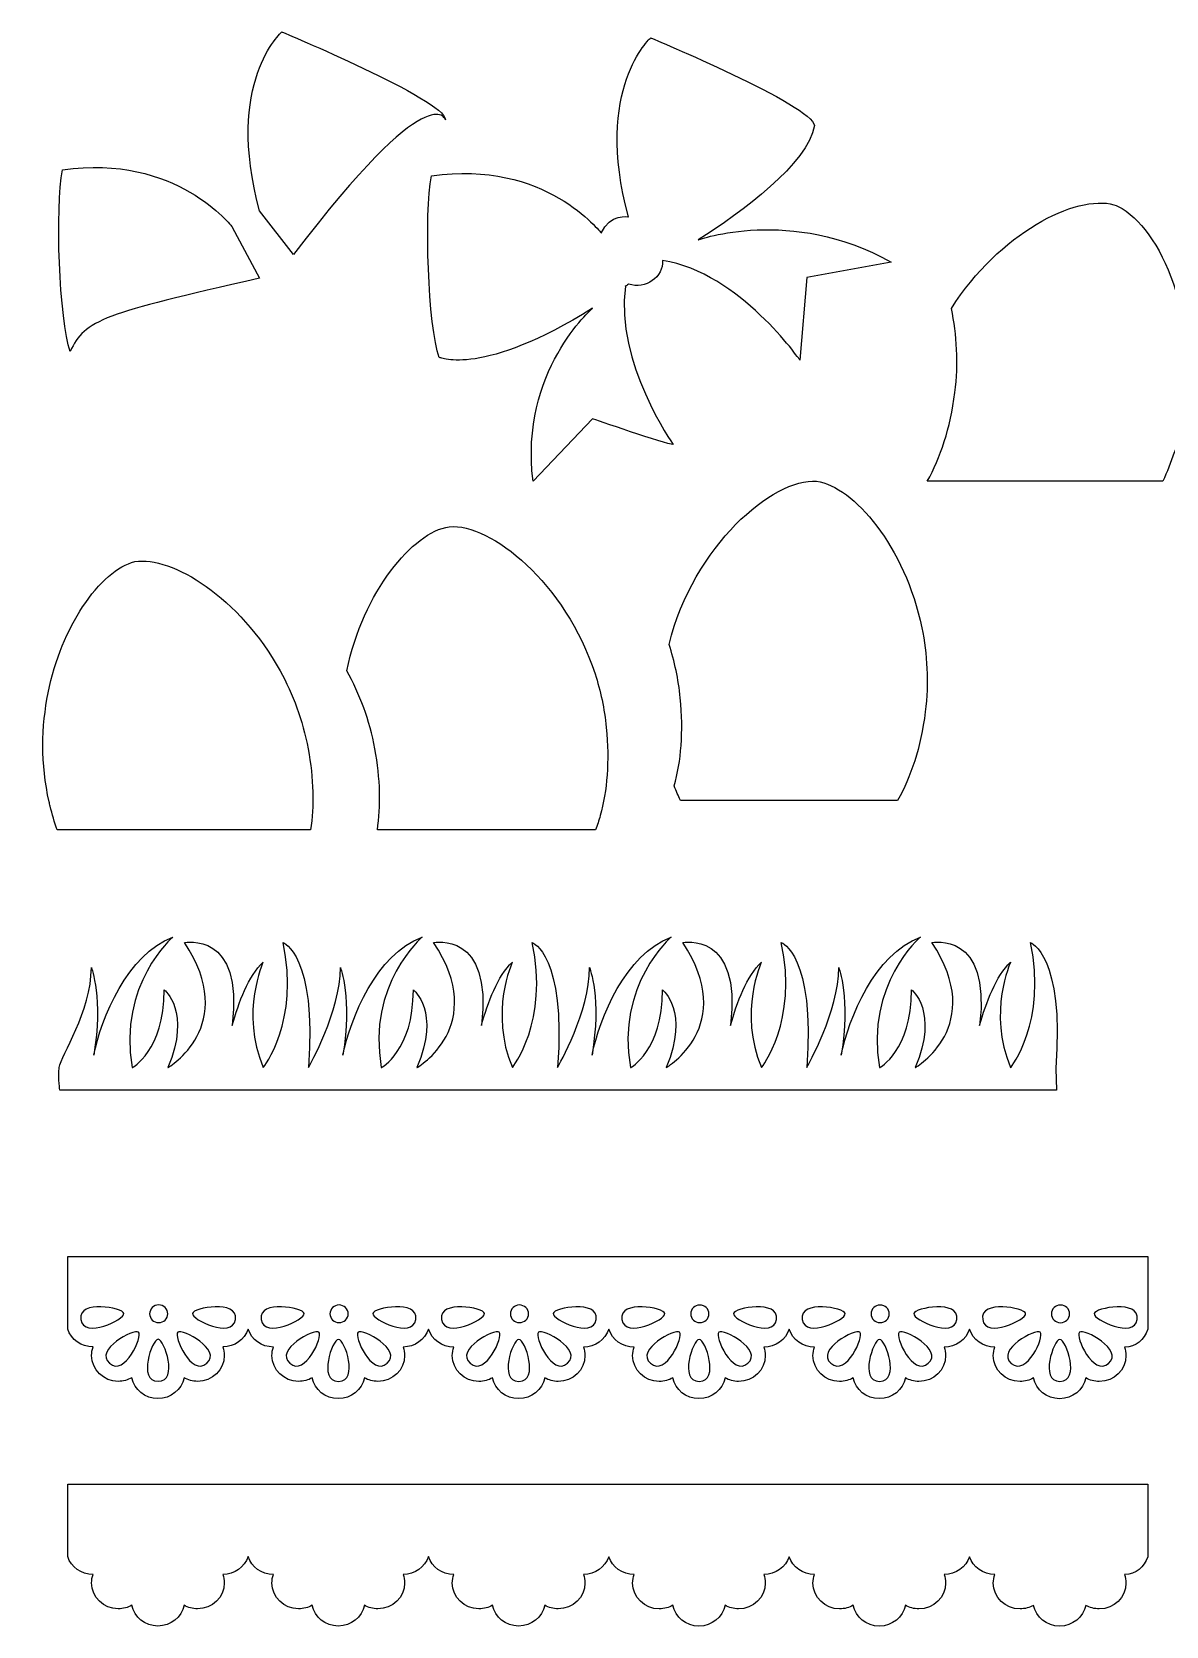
# Model space of a CAD drawing. Header units: centimetres. Extents: x -9.9 to 10, y -12.7 to 12.9.
# Drawn here: x -9.94 to 0.06, y -12.35 to 1.71 of the extents above; entities that cross this region are included whole.
import ezdxf

# ---------------------------------------------------------------- set-up
doc = ezdxf.new("R2010")
doc.units = ezdxf.units.CM
doc.header["$MEASUREMENT"] = 0
doc.layers.add('Layer 1', color=7, linetype='Continuous')

msp = doc.modelspace()

# ---------------------------------------------------------------- linework, layer by layer
at = {"layer": 'Layer 1', "color": 231}
for points in [[(-6.29558, 0.93485), (-6.29558, 1.10781), (-7.73925, 1.70931), (-7.73925, 1.70931), (-7.73925, 1.70931), (-7.73925, 1.70931), (-8.24299, 1.26566), (-7.93475, 0.13028), (-7.93475, 0.13028), (-7.93475, 0.13028), (-7.634, -0.25321), (-7.634, -0.25321), (-7.634, -0.25321), (-6.42043, 1.34345), (-6.29558, 0.93485), (-6.29558, 0.93485)], [(-7.93475, -0.46371), (-7.93475, -0.46371), (-8.17536, -0.01257), (-8.17536, -0.01257), (-8.17536, -0.01257), (-8.17536, -0.01257), (-8.67161, 0.64161), (-9.67166, 0.49122), (-9.67166, 0.49122), (-9.73937, 0.1679), (-9.70174, -0.83966), (-9.60401, -1.11033), (-9.60401, -1.11033), (-9.47648, -0.82508), (-9.30873, -0.77859), (-7.93475, -0.46371)]]:
    msp.add_open_spline(points, degree=3, knots=[0, 0, 0, 0, 0.2, 0.2, 0.2, 0.2, 0.4, 0.4, 0.4, 0.4, 0.6, 0.6, 0.6, 0.6, 1, 1, 1, 1], dxfattribs=at)
at = {"layer": 'Layer 1', "color": 230}
msp.add_open_spline([(-4.7072, -0.53483), (-4.7072, -0.53483), (-4.7103, -0.53692), (-4.7103, -0.53692), (-4.7103, -0.53692), (-4.70059, -0.53007), (-4.69093, -0.52337), (-4.68106, -0.51641), (-4.68106, -0.51641), (-4.53062, -0.56152), (-4.37282, -0.45627), (-4.38031, -0.30588), (-4.38031, -0.30588), (-3.69607, -0.4187), (-3.16968, -1.18594), (-3.16968, -1.18594), (-3.16968, -1.18594), (-3.16968, -1.18594), (-3.10954, -0.45622), (-3.10954, -0.45622), (-3.10954, -0.45622), (-3.10954, -0.45622), (-2.36513, -0.32089), (-2.36513, -0.32089), (-2.36513, -0.32089), (-3.25133, 0.17475), (-4.06476, -0.12523), (-4.06674, -0.126), (-4.06674, -0.126), (-4.06677, -0.12603), (-4.06679, -0.12603), (-4.06682, -0.12605), (-4.06682, -0.12605), (-4.06682, -0.12605), (-4.06682, -0.12602), (-4.06682, -0.12602), (-4.06682, -0.12602), (-4.06682, -0.12602), (-4.06674, -0.12599), (-4.06674, -0.12599), (-4.06674, -0.12599), (-3.68743, 0.11502), (-3.09289, 0.55047), (-3.04188, 0.88215), (-3.04188, 0.88215), (-3.04188, 1.05511), (-4.48555, 1.65661), (-4.48555, 1.65661), (-4.48555, 1.65661), (-4.48555, 1.65661), (-4.98929, 1.21296), (-4.68105, 0.07758), (-4.68105, 0.07758), (-4.68105, 0.07758), (-4.84641, 0.10766), (-4.92166, -0.0653), (-4.92166, -0.0653), (-4.92166, -0.0653), (-5.41791, 0.58888), (-6.41796, 0.43849), (-6.41796, 0.43849), (-6.48567, 0.11517), (-6.44804, -0.89239), (-6.35031, -1.16306), (-6.35031, -1.16306), (-6.35031, -1.16306), (-6.34983, -1.1629), (-6.34983, -1.1629), (-6.34983, -1.1629), (-6.33623, -1.16327), (-5.97073, -1.33633), (-4.99741, -0.72758), (-4.99741, -0.72758), (-4.99741, -0.72758), (-4.99807, -0.728), (-4.99807, -0.728), (-4.99807, -0.728), (-4.99807, -0.728), (-5.64347, -1.28331), (-5.52316, -2.25332), (-5.52316, -2.25332), (-5.52316, -2.25332), (-4.99807, -1.70442), (-4.99807, -1.70442), (-4.99807, -1.70442), (-4.99807, -1.70442), (-4.34376, -1.92998), (-4.28679, -1.92998), (-4.28679, -1.92998), (-4.28681, -1.92995), (-4.80105, -1.20748), (-4.7072, -0.53483)], degree=3, knots=[0, 0, 0, 0, 0.04166667, 0.04166667, 0.04166667, 0.04166667, 0.08333333, 0.08333333, 0.08333333, 0.08333333, 0.125, 0.125, 0.125, 0.125, 0.16666667, 0.16666667, 0.16666667, 0.16666667, 0.20833333, 0.20833333, 0.20833333, 0.20833333, 0.25, 0.25, 0.25, 0.25, 0.29166667, 0.29166667, 0.29166667, 0.29166667, 0.33333333, 0.33333333, 0.33333333, 0.33333333, 0.375, 0.375, 0.375, 0.375, 0.41666667, 0.41666667, 0.41666667, 0.41666667, 0.45833333, 0.45833333, 0.45833333, 0.45833333, 0.5, 0.5, 0.5, 0.5, 0.54166667, 0.54166667, 0.54166667, 0.54166667, 0.58333333, 0.58333333, 0.58333333, 0.58333333, 0.625, 0.625, 0.625, 0.625, 0.66666667, 0.66666667, 0.66666667, 0.66666667, 0.70833333, 0.70833333, 0.70833333, 0.70833333, 0.75, 0.75, 0.75, 0.75, 0.79166667, 0.79166667, 0.79166667, 0.79166667, 0.83333333, 0.83333333, 0.83333333, 0.83333333, 0.875, 0.875, 0.875, 0.875, 0.91666667, 0.91666667, 0.91666667, 0.91666667, 1, 1, 1, 1], dxfattribs=at)
at = {"layer": 'Layer 1', "color": 241}
msp.add_open_spline([(-0.25543, 0.09935), (-0.30324, 0.13856), (-0.35161, 0.16782), (-0.39939, 0.18473), (-0.39939, 0.18473), (-0.73451, 0.27847), (-1.41706, -0.06977), (-1.83296, -0.73015), (-1.83296, -0.73015), (-1.7852, -0.96232), (-1.76991, -1.21339), (-1.80259, -1.47268), (-1.80259, -1.47268), (-1.84249, -1.7891), (-1.92983, -2.04749), (-2.04651, -2.25325), (-2.04651, -2.25325), (-2.04651, -2.25325), (0.03188, -2.25324), (0.03188, -2.25324), (0.03188, -2.25324), (0.06815, -2.17463), (0.10189, -2.09063), (0.13245, -2.00043), (0.13245, -2.00043), (0.13711, -1.98672), (0.14102, -1.97305), (0.14536, -1.95934), (0.14536, -1.95934), (0.4237, -1.08183), (0.1034, -0.19563), (-0.25543, 0.09935)], degree=3, knots=[0, 0, 0, 0, 0.11111111, 0.11111111, 0.11111111, 0.11111111, 0.22222222, 0.22222222, 0.22222222, 0.22222222, 0.33333333, 0.33333333, 0.33333333, 0.33333333, 0.44444444, 0.44444444, 0.44444444, 0.44444444, 0.55555556, 0.55555556, 0.55555556, 0.55555556, 0.66666667, 0.66666667, 0.66666667, 0.66666667, 0.77777778, 0.77777778, 0.77777778, 0.77777778, 1, 1, 1, 1], dxfattribs=at)
at = {"layer": 'Layer 1', "color": 40}
for points, knots in [([(-4.22243, -5.06939), (-4.22243, -5.06939), (-2.41827, -5.06939), (-2.41827, -5.06939), (-2.41827, -5.06939), (-2.41827, -5.06939), (-2.30772, -5.06939), (-2.30772, -5.06939), (-2.30772, -5.06939), (-2.19109, -4.86362), (-2.1037, -4.60523), (-2.06385, -4.28882), (-2.06385, -4.28882), (-2.0312, -4.0295), (-2.04644, -3.77847), (-2.09417, -3.54629), (-2.09417, -3.54629), (-2.24088, -2.83366), (-2.69522, -2.2996), (-3.02201, -2.25422), (-3.02201, -2.25422), (-3.4082, -2.22657), (-4.10638, -2.82101), (-4.32352, -3.69332), (-4.32352, -3.69332), (-4.27526, -3.8421), (-4.24068, -4.00029), (-4.22435, -4.16605), (-4.22435, -4.16605), (-4.1948, -4.46532), (-4.21758, -4.7239), (-4.27743, -4.94239), (-4.27743, -4.94239), (-4.26072, -4.9866), (-4.24233, -5.02901), (-4.22243, -5.06939)], [0, 0, 0, 0, 0.1, 0.1, 0.1, 0.1, 0.2, 0.2, 0.2, 0.2, 0.3, 0.3, 0.3, 0.3, 0.4, 0.4, 0.4, 0.4, 0.5, 0.5, 0.5, 0.5, 0.6, 0.6, 0.6, 0.6, 0.7, 0.7, 0.7, 0.7, 0.8, 0.8, 0.8, 0.8, 1, 1, 1, 1]), ([(-9.6266, -9.73397), (-9.59586, -9.82517), (-9.50722, -9.89103), (-9.40274, -9.89103), (-9.40274, -9.89103), (-9.41131, -9.91474), (-9.41623, -9.94008), (-9.41623, -9.96654), (-9.41623, -9.96654), (-9.41623, -10.09238), (-9.31087, -10.19437), (-9.1808, -10.19437), (-9.1808, -10.19437), (-9.13743, -10.19437), (-9.09693, -10.18278), (-9.06205, -10.16304), (-9.06205, -10.16304), (-9.04059, -10.26747), (-8.94547, -10.34629), (-8.8312, -10.34629), (-8.8312, -10.34629), (-8.71701, -10.34629), (-8.62186, -10.26747), (-8.6004, -10.16304), (-8.6004, -10.16304), (-8.56553, -10.18278), (-8.52489, -10.19437), (-8.4816, -10.19437), (-8.4816, -10.19437), (-8.35158, -10.19437), (-8.24617, -10.09237), (-8.24617, -9.96654), (-8.24617, -9.96654), (-8.24617, -9.94008), (-8.25114, -9.91476), (-8.25972, -9.89103), (-8.25972, -9.89103), (-8.15529, -9.89103), (-8.06681, -9.8252), (-8.03607, -9.73413), (-8.03607, -9.73413), (-8.00527, -9.82528), (-7.91669, -9.89119), (-7.81221, -9.89119), (-7.81221, -9.89119), (-7.82073, -9.91487), (-7.8257, -9.94019), (-7.8257, -9.9667), (-7.8257, -9.9667), (-7.8257, -10.09254), (-7.72029, -10.19448), (-7.59033, -10.19448), (-7.59033, -10.19448), (-7.54696, -10.19448), (-7.50646, -10.183), (-7.47158, -10.16321), (-7.47158, -10.16321), (-7.45012, -10.26764), (-7.35495, -10.34641), (-7.24073, -10.34641), (-7.24073, -10.34641), (-7.12648, -10.34641), (-7.03129, -10.26764), (-7.00983, -10.16321), (-7.00983, -10.16321), (-6.97496, -10.183), (-6.93448, -10.19448), (-6.89114, -10.19448), (-6.89114, -10.19448), (-6.76112, -10.19448), (-6.65571, -10.09251), (-6.65571, -9.9667), (-6.65571, -9.9667), (-6.65571, -9.94019), (-6.66063, -9.91487), (-6.6692, -9.89119), (-6.6692, -9.89119), (-6.56482, -9.89119), (-6.4764, -9.82536), (-6.4456, -9.73424), (-6.4456, -9.73424), (-6.41486, -9.82544), (-6.32617, -9.89135), (-6.22168, -9.89135), (-6.22168, -9.89135), (-6.23031, -9.91498), (-6.23523, -9.94035), (-6.23523, -9.96686), (-6.23523, -9.96686), (-6.23523, -10.09264), (-6.12982, -10.19469), (-5.9998, -10.19469), (-5.9998, -10.19469), (-5.95643, -10.19469), (-5.91598, -10.18315), (-5.88105, -10.16336), (-5.88105, -10.16336), (-5.85959, -10.26769), (-5.76442, -10.3465), (-5.6502, -10.3465), (-5.6502, -10.3465), (-5.53595, -10.3465), (-5.44076, -10.26768), (-5.4193, -10.16336), (-5.4193, -10.16336), (-5.38443, -10.18315), (-5.34395, -10.19469), (-5.30061, -10.19469), (-5.30061, -10.19469), (-5.17054, -10.19469), (-5.06513, -10.09264), (-5.06513, -9.96686), (-5.06513, -9.96686), (-5.06513, -9.94035), (-5.07005, -9.91498), (-5.07868, -9.89135), (-5.07868, -9.89135), (-4.97425, -9.89135), (-4.88588, -9.82547), (-4.85503, -9.73445), (-4.85503, -9.73445), (-4.82423, -9.82555), (-4.73565, -9.89145), (-4.63122, -9.89145), (-4.63122, -9.89145), (-4.63985, -9.91513), (-4.64471, -9.9405), (-4.64471, -9.96699), (-4.64471, -9.96699), (-4.64471, -10.09277), (-4.53925, -10.19477), (-4.40928, -10.19477), (-4.40928, -10.19477), (-4.36586, -10.19477), (-4.32541, -10.18323), (-4.29053, -10.16339), (-4.29053, -10.16339), (-4.26907, -10.26787), (-4.17395, -10.34664), (-4.05963, -10.34664), (-4.05963, -10.34664), (-3.94549, -10.34664), (-3.85024, -10.26787), (-3.82883, -10.16339), (-3.82883, -10.16339), (-3.79396, -10.18323), (-3.75342, -10.19477), (-3.71003, -10.19477), (-3.71003, -10.19477), (-3.58007, -10.19477), (-3.4746, -10.09277), (-3.4746, -9.96699), (-3.4746, -9.96699), (-3.4746, -9.94048), (-3.47957, -9.91511), (-3.4882, -9.89145), (-3.4882, -9.89145), (-3.38382, -9.89145), (-3.29535, -9.82562), (-3.26449, -9.73455), (-3.26449, -9.73455), (-3.23375, -9.8257), (-3.14511, -9.89155), (-3.04068, -9.89155), (-3.04068, -9.89155), (-3.04925, -9.91523), (-3.05423, -9.9406), (-3.05423, -9.96709), (-3.05423, -9.96709), (-3.05423, -10.09287), (-2.94877, -10.19492), (-2.8188, -10.19492), (-2.8188, -10.19492), (-2.77538, -10.19492), (-2.73487, -10.18338), (-2.7, -10.16359), (-2.7, -10.16359), (-2.6786, -10.26797), (-2.58337, -10.34673), (-2.4692, -10.34673), (-2.4692, -10.34673), (-2.35495, -10.34673), (-2.25976, -10.26796), (-2.2383, -10.16359), (-2.2383, -10.16359), (-2.20343, -10.18338), (-2.16295, -10.19492), (-2.11961, -10.19492), (-2.11961, -10.19492), (-1.98954, -10.19492), (-1.88413, -10.09287), (-1.88413, -9.96709), (-1.88413, -9.96709), (-1.88413, -9.94058), (-1.88905, -9.91521), (-1.89762, -9.89155), (-1.89762, -9.89155), (-1.79319, -9.89155), (-1.70482, -9.82577), (-1.67402, -9.73465), (-1.67402, -9.73465), (-1.64322, -9.82585), (-1.55464, -9.89176), (-1.4501, -9.89176), (-1.4501, -9.89176), (-1.45878, -9.91539), (-1.46365, -9.94076), (-1.46365, -9.96722), (-1.46365, -9.96722), (-1.46365, -10.09311), (-1.35829, -10.19511), (-1.22828, -10.19511), (-1.22828, -10.19511), (-1.18486, -10.19511), (-1.14446, -10.18349), (-1.10948, -10.16373), (-1.10948, -10.16373), (-1.08808, -10.26816), (-0.99285, -10.34693), (-0.87868, -10.34693), (-0.87868, -10.34693), (-0.76443, -10.34693), (-0.66924, -10.26816), (-0.64773, -10.16373), (-0.64773, -10.16373), (-0.61291, -10.18347), (-0.57238, -10.19511), (-0.52904, -10.19511), (-0.52904, -10.19511), (-0.39902, -10.19511), (-0.29361, -10.09311), (-0.29361, -9.96722), (-0.29361, -9.96722), (-0.29361, -9.94076), (-0.29858, -9.91539), (-0.30716, -9.89176), (-0.30716, -9.89176), (-0.20273, -9.89176), (-0.13259, -9.82593), (-0.10174, -9.73481), (-0.10174, -9.73481), (-0.10174, -9.73481), (-0.10174, -9.09412), (-0.10174, -9.09412), (-0.10174, -9.09412), (-0.10174, -9.09412), (-9.62679, -9.09413), (-9.62679, -9.09413), (-9.62679, -9.09413), (-9.62679, -9.09413), (-9.62679, -9.73397), (-9.62679, -9.73397), (-9.62679, -9.73397), (-9.62679, -9.73397), (-9.6266, -9.73397), (-9.6266, -9.73397)], [0, 0, 0, 0, 0.01538462, 0.01538462, 0.01538462, 0.01538462, 0.03076923, 0.03076923, 0.03076923, 0.03076923, 0.04615385, 0.04615385, 0.04615385, 0.04615385, 0.06153846, 0.06153846, 0.06153846, 0.06153846, 0.07692308, 0.07692308, 0.07692308, 0.07692308, 0.09230769, 0.09230769, 0.09230769, 0.09230769, 0.10769231, 0.10769231, 0.10769231, 0.10769231, 0.12307692, 0.12307692, 0.12307692, 0.12307692, 0.13846154, 0.13846154, 0.13846154, 0.13846154, 0.15384615, 0.15384615, 0.15384615, 0.15384615, 0.16923077, 0.16923077, 0.16923077, 0.16923077, 0.18461538, 0.18461538, 0.18461538, 0.18461538, 0.2, 0.2, 0.2, 0.2, 0.21538462, 0.21538462, 0.21538462, 0.21538462, 0.23076923, 0.23076923, 0.23076923, 0.23076923, 0.24615385, 0.24615385, 0.24615385, 0.24615385, 0.26153846, 0.26153846, 0.26153846, 0.26153846, 0.27692308, 0.27692308, 0.27692308, 0.27692308, 0.29230769, 0.29230769, 0.29230769, 0.29230769, 0.30769231, 0.30769231, 0.30769231, 0.30769231, 0.32307692, 0.32307692, 0.32307692, 0.32307692, 0.33846154, 0.33846154, 0.33846154, 0.33846154, 0.35384615, 0.35384615, 0.35384615, 0.35384615, 0.36923077, 0.36923077, 0.36923077, 0.36923077, 0.38461538, 0.38461538, 0.38461538, 0.38461538, 0.4, 0.4, 0.4, 0.4, 0.41538462, 0.41538462, 0.41538462, 0.41538462, 0.43076923, 0.43076923, 0.43076923, 0.43076923, 0.44615385, 0.44615385, 0.44615385, 0.44615385, 0.46153846, 0.46153846, 0.46153846, 0.46153846, 0.47692308, 0.47692308, 0.47692308, 0.47692308, 0.49230769, 0.49230769, 0.49230769, 0.49230769, 0.50769231, 0.50769231, 0.50769231, 0.50769231, 0.52307692, 0.52307692, 0.52307692, 0.52307692, 0.53846154, 0.53846154, 0.53846154, 0.53846154, 0.55384615, 0.55384615, 0.55384615, 0.55384615, 0.56923077, 0.56923077, 0.56923077, 0.56923077, 0.58461538, 0.58461538, 0.58461538, 0.58461538, 0.6, 0.6, 0.6, 0.6, 0.61538462, 0.61538462, 0.61538462, 0.61538462, 0.63076923, 0.63076923, 0.63076923, 0.63076923, 0.64615385, 0.64615385, 0.64615385, 0.64615385, 0.66153846, 0.66153846, 0.66153846, 0.66153846, 0.67692308, 0.67692308, 0.67692308, 0.67692308, 0.69230769, 0.69230769, 0.69230769, 0.69230769, 0.70769231, 0.70769231, 0.70769231, 0.70769231, 0.72307692, 0.72307692, 0.72307692, 0.72307692, 0.73846154, 0.73846154, 0.73846154, 0.73846154, 0.75384615, 0.75384615, 0.75384615, 0.75384615, 0.76923077, 0.76923077, 0.76923077, 0.76923077, 0.78461538, 0.78461538, 0.78461538, 0.78461538, 0.8, 0.8, 0.8, 0.8, 0.81538462, 0.81538462, 0.81538462, 0.81538462, 0.83076923, 0.83076923, 0.83076923, 0.83076923, 0.84615385, 0.84615385, 0.84615385, 0.84615385, 0.86153846, 0.86153846, 0.86153846, 0.86153846, 0.87692308, 0.87692308, 0.87692308, 0.87692308, 0.89230769, 0.89230769, 0.89230769, 0.89230769, 0.90769231, 0.90769231, 0.90769231, 0.90769231, 0.92307692, 0.92307692, 0.92307692, 0.92307692, 0.93846154, 0.93846154, 0.93846154, 0.93846154, 0.95384615, 0.95384615, 0.95384615, 0.95384615, 0.96923077, 0.96923077, 0.96923077, 0.96923077, 1, 1, 1, 1]), ([(-9.13117, -9.59596), (-9.12363, -9.64732), (-9.48452, -9.82469), (-9.51027, -9.64774), (-9.51027, -9.64774), (-9.53606, -9.47068), (-9.1386, -9.54469), (-9.13117, -9.59596)], [0, 0, 0, 0, 0.33333333, 0.33333333, 0.33333333, 0.33333333, 1, 1, 1, 1]), ([(-8.82391, -9.52034), (-8.77951, -9.52034), (-8.74361, -9.55511), (-8.74361, -9.59807), (-8.74361, -9.59807), (-8.74361, -9.64103), (-8.77951, -9.67575), (-8.82391, -9.67575), (-8.82391, -9.67575), (-8.8682, -9.67575), (-8.90421, -9.64101), (-8.90421, -9.59807), (-8.90421, -9.59807), (-8.90421, -9.55513), (-8.8682, -9.52034), (-8.82391, -9.52034)], [0, 0, 0, 0, 0.2, 0.2, 0.2, 0.2, 0.4, 0.4, 0.4, 0.4, 0.6, 0.6, 0.6, 0.6, 1, 1, 1, 1]), ([(-8.14819, -9.64774), (-8.17404, -9.82469), (-8.53477, -9.64732), (-8.52729, -9.59596), (-8.52729, -9.59596), (-8.51985, -9.54469), (-8.12244, -9.47068), (-8.14819, -9.64774)], [0, 0, 0, 0, 0.33333333, 0.33333333, 0.33333333, 0.33333333, 1, 1, 1, 1]), ([(-7.54063, -9.59612), (-7.5332, -9.64742), (-7.8939, -9.8248), (-7.91967, -9.64779), (-7.91967, -9.64779), (-7.94552, -9.47084), (-7.54811, -9.54484), (-7.54063, -9.59612)], [0, 0, 0, 0, 0.33333333, 0.33333333, 0.33333333, 0.33333333, 1, 1, 1, 1]), ([(-7.23342, -9.52045), (-7.18897, -9.52045), (-7.15301, -9.55532), (-7.15301, -9.59821), (-7.15301, -9.59821), (-7.15301, -9.6411), (-7.18897, -9.67589), (-7.23342, -9.67589), (-7.23342, -9.67589), (-7.27771, -9.67589), (-7.31367, -9.64112), (-7.31367, -9.59821), (-7.31367, -9.59821), (-7.31367, -9.5553), (-7.27768, -9.52045), (-7.23342, -9.52045)], [0, 0, 0, 0, 0.2, 0.2, 0.2, 0.2, 0.4, 0.4, 0.4, 0.4, 0.6, 0.6, 0.6, 0.6, 1, 1, 1, 1]), ([(-6.5577, -9.64779), (-6.58344, -9.82477), (-6.94423, -9.64742), (-6.93674, -9.59612), (-6.93674, -9.59612), (-6.92931, -9.54484), (-6.53185, -9.47084), (-6.5577, -9.64779)], [0, 0, 0, 0, 0.33333333, 0.33333333, 0.33333333, 0.33333333, 1, 1, 1, 1]), ([(-5.95014, -9.5962), (-5.9426, -9.6475), (-6.30341, -9.82493), (-6.32924, -9.64793), (-6.32924, -9.64793), (-6.35495, -9.47095), (-5.95752, -9.54495), (-5.95014, -9.5962)], [0, 0, 0, 0, 0.33333333, 0.33333333, 0.33333333, 0.33333333, 1, 1, 1, 1]), ([(-5.64277, -9.52061), (-5.59843, -9.52061), (-5.56247, -9.55538), (-5.56247, -9.59834), (-5.56247, -9.59834), (-5.56247, -9.6413), (-5.59843, -9.67607), (-5.64277, -9.67607), (-5.64277, -9.67607), (-5.68717, -9.67607), (-5.72307, -9.6413), (-5.72307, -9.59834), (-5.72307, -9.59834), (-5.72307, -9.55538), (-5.68714, -9.52061), (-5.64277, -9.52061)], [0, 0, 0, 0, 0.2, 0.2, 0.2, 0.2, 0.4, 0.4, 0.4, 0.4, 0.6, 0.6, 0.6, 0.6, 1, 1, 1, 1]), ([(-4.96708, -9.64793), (-4.99288, -9.82491), (-5.35366, -9.64751), (-5.34618, -9.5962), (-5.34618, -9.5962), (-5.33874, -9.54495), (-4.94125, -9.47095), (-4.96708, -9.64793)], [0, 0, 0, 0, 0.33333333, 0.33333333, 0.33333333, 0.33333333, 1, 1, 1, 1]), ([(-4.35949, -9.59636), (-4.35206, -9.64772), (-4.71289, -9.82509), (-4.73864, -9.64809), (-4.73864, -9.64809), (-4.76446, -9.4711), (-4.36692, -9.54511), (-4.35949, -9.59636)], [0, 0, 0, 0, 0.33333333, 0.33333333, 0.33333333, 0.33333333, 1, 1, 1, 1]), ([(-4.05231, -9.52077), (-4.00786, -9.52077), (-3.97196, -9.55554), (-3.97196, -9.59845), (-3.97196, -9.59845), (-3.97196, -9.64139), (-4.00786, -9.67621), (-4.05231, -9.67621), (-4.05231, -9.67621), (-4.0966, -9.67621), (-4.13261, -9.64139), (-4.13261, -9.59845), (-4.13261, -9.59845), (-4.13261, -9.55553), (-4.0966, -9.52077), (-4.05231, -9.52077)], [0, 0, 0, 0, 0.2, 0.2, 0.2, 0.2, 0.4, 0.4, 0.4, 0.4, 0.6, 0.6, 0.6, 0.6, 1, 1, 1, 1]), ([(-3.37659, -9.64808), (-3.40239, -9.82506), (-3.76312, -9.64771), (-3.75569, -9.59635), (-3.75569, -9.59635), (-3.74825, -9.54511), (-3.35082, -9.4711), (-3.37659, -9.64808)], [0, 0, 0, 0, 0.33333333, 0.33333333, 0.33333333, 0.33333333, 1, 1, 1, 1]), ([(-2.76902, -9.59652), (-2.76153, -9.64782), (-3.12234, -9.82525), (-3.14812, -9.64825), (-3.14812, -9.64825), (-3.17392, -9.47121), (-2.77646, -9.54521), (-2.76902, -9.59652)], [0, 0, 0, 0, 0.33333333, 0.33333333, 0.33333333, 0.33333333, 1, 1, 1, 1]), ([(-2.46171, -9.52093), (-2.41731, -9.52093), (-2.38141, -9.5557), (-2.38141, -9.59866), (-2.38141, -9.59866), (-2.38141, -9.64155), (-2.41731, -9.67634), (-2.46171, -9.67634), (-2.46171, -9.67634), (-2.50611, -9.67634), (-2.54206, -9.64157), (-2.54206, -9.59866), (-2.54206, -9.59866), (-2.54206, -9.55569), (-2.50611, -9.52093), (-2.46171, -9.52093)], [0, 0, 0, 0, 0.2, 0.2, 0.2, 0.2, 0.4, 0.4, 0.4, 0.4, 0.6, 0.6, 0.6, 0.6, 1, 1, 1, 1]), ([(-1.78594, -9.64824), (-1.81184, -9.82522), (-2.17258, -9.64782), (-2.16514, -9.59651), (-2.16514, -9.59651), (-2.1576, -9.54521), (-1.76019, -9.47121), (-1.78594, -9.64824)], [0, 0, 0, 0, 0.33333333, 0.33333333, 0.33333333, 0.33333333, 1, 1, 1, 1]), ([(-1.17843, -9.59668), (-1.17094, -9.64796), (-1.53178, -9.82536), (-1.55758, -9.64835), (-1.55758, -9.64835), (-1.58332, -9.47137), (-1.18597, -9.54537), (-1.17843, -9.59668)], [0, 0, 0, 0, 0.33333333, 0.33333333, 0.33333333, 0.33333333, 1, 1, 1, 1]), ([(-0.87111, -9.52103), (-0.82677, -9.52103), (-0.79086, -9.55585), (-0.79086, -9.59876), (-0.79086, -9.59876), (-0.79086, -9.64167), (-0.82676, -9.67649), (-0.87111, -9.67649), (-0.87111, -9.67649), (-0.91561, -9.67649), (-0.95152, -9.64167), (-0.95152, -9.59876), (-0.95152, -9.59876), (-0.95152, -9.55585), (-0.91559, -9.52103), (-0.87111, -9.52103)], [0, 0, 0, 0, 0.2, 0.2, 0.2, 0.2, 0.4, 0.4, 0.4, 0.4, 0.6, 0.6, 0.6, 0.6, 1, 1, 1, 1]), ([(-0.1955, -9.64835), (-0.22124, -9.82533), (-0.58203, -9.64793), (-0.57465, -9.59668), (-0.57465, -9.59668), (-0.56711, -9.54537), (-0.1697, -9.47137), (-0.1955, -9.64835)], [0, 0, 0, 0, 0.33333333, 0.33333333, 0.33333333, 0.33333333, 1, 1, 1, 1]), ([(-9.00184, -9.76019), (-8.96221, -9.79506), (-9.12215, -10.15474), (-9.25909, -10.0347), (-9.25909, -10.0347), (-9.39591, -9.91465), (-9.04158, -9.7254), (-9.00184, -9.76019)], [0, 0, 0, 0, 0.33333333, 0.33333333, 0.33333333, 0.33333333, 1, 1, 1, 1]), ([(-8.82923, -9.82342), (-8.7757, -9.82342), (-8.6445, -10.19394), (-8.82923, -10.19394), (-8.82923, -10.19394), (-9.01393, -10.19395), (-8.88272, -9.82342), (-8.82923, -9.82342)], [0, 0, 0, 0, 0.33333333, 0.33333333, 0.33333333, 0.33333333, 1, 1, 1, 1]), ([(-8.65664, -9.76019), (-8.61695, -9.72542), (-8.26254, -9.91465), (-8.39939, -10.0347), (-8.39939, -10.0347), (-8.53628, -10.15473), (-8.69622, -9.79506), (-8.65664, -9.76019)], [0, 0, 0, 0, 0.33333333, 0.33333333, 0.33333333, 0.33333333, 1, 1, 1, 1]), ([(-7.41132, -9.76037), (-7.37163, -9.79514), (-7.53168, -10.15486), (-7.66847, -10.03482), (-7.66847, -10.03482), (-7.80531, -9.91473), (-7.45096, -9.72555), (-7.41132, -9.76037)], [0, 0, 0, 0, 0.33333333, 0.33333333, 0.33333333, 0.33333333, 1, 1, 1, 1]), ([(-7.23868, -9.82353), (-7.18515, -9.82353), (-7.05395, -10.194), (-7.23868, -10.194), (-7.23868, -10.194), (-7.42341, -10.194), (-7.29226, -9.82353), (-7.23868, -9.82353)], [0, 0, 0, 0, 0.33333333, 0.33333333, 0.33333333, 0.33333333, 1, 1, 1, 1]), ([(-7.06602, -9.76037), (-7.02633, -9.72555), (-6.67192, -9.91473), (-6.80887, -10.03482), (-6.80887, -10.03482), (-6.94574, -10.15489), (-7.1057, -9.79517), (-7.06602, -9.76037)], [0, 0, 0, 0, 0.33333333, 0.33333333, 0.33333333, 0.33333333, 1, 1, 1, 1]), ([(-5.82073, -9.76048), (-5.7811, -9.7953), (-5.94109, -10.15497), (-6.07793, -10.03493), (-6.07793, -10.03493), (-6.21482, -9.91484), (-5.86042, -9.72571), (-5.82073, -9.76048)], [0, 0, 0, 0, 0.33333333, 0.33333333, 0.33333333, 0.33333333, 1, 1, 1, 1]), ([(-5.64814, -9.82374), (-5.59456, -9.82374), (-5.46341, -10.19421), (-5.64814, -10.19421), (-5.64814, -10.19421), (-5.83282, -10.19421), (-5.70172, -9.82374), (-5.64814, -9.82374)], [0, 0, 0, 0, 0.33333333, 0.33333333, 0.33333333, 0.33333333, 1, 1, 1, 1]), ([(-5.47547, -9.76048), (-5.43578, -9.72571), (-5.08148, -9.91484), (-5.21827, -10.03493), (-5.21827, -10.03493), (-5.35517, -10.155), (-5.51516, -9.79532), (-5.47547, -9.76048)], [0, 0, 0, 0, 0.33333333, 0.33333333, 0.33333333, 0.33333333, 1, 1, 1, 1]), ([(-4.23029, -9.76064), (-4.19055, -9.79541), (-4.35054, -10.15508), (-4.48744, -10.03509), (-4.48744, -10.03509), (-4.62426, -9.91494), (-4.26998, -9.72582), (-4.23029, -9.76064)], [0, 0, 0, 0, 0.33333333, 0.33333333, 0.33333333, 0.33333333, 1, 1, 1, 1]), ([(-4.05762, -9.82385), (-4.00404, -9.82385), (-3.87289, -10.19432), (-4.05762, -10.19432), (-4.05762, -10.19432), (-4.24235, -10.19432), (-4.11112, -9.82385), (-4.05762, -9.82385)], [0, 0, 0, 0, 0.33333333, 0.33333333, 0.33333333, 0.33333333, 1, 1, 1, 1]), ([(-3.88488, -9.76064), (-3.84535, -9.72582), (-3.49094, -9.91495), (-3.62773, -10.03509), (-3.62773, -10.03509), (-3.76462, -10.15508), (-3.92462, -9.79543), (-3.88488, -9.76064)], [0, 0, 0, 0, 0.33333333, 0.33333333, 0.33333333, 0.33333333, 1, 1, 1, 1]), ([(-2.63969, -9.76074), (-2.6, -9.79556), (-2.7601, -10.15529), (-2.89694, -10.03514), (-2.89694, -10.03514), (-3.03366, -9.91515), (-2.67938, -9.72598), (-2.63969, -9.76074)], [0, 0, 0, 0, 0.33333333, 0.33333333, 0.33333333, 0.33333333, 1, 1, 1, 1]), ([(-2.46703, -9.82401), (-2.4135, -9.82401), (-2.28238, -10.19443), (-2.46703, -10.19443), (-2.46703, -10.19443), (-2.65179, -10.19442), (-2.52069, -9.82401), (-2.46703, -9.82401)], [0, 0, 0, 0, 0.33333333, 0.33333333, 0.33333333, 0.33333333, 1, 1, 1, 1]), ([(-2.29449, -9.76074), (-2.25475, -9.72597), (-1.90037, -9.91515), (-2.03724, -10.03514), (-2.03724, -10.03514), (-2.17419, -10.15529), (-2.33407, -9.79559), (-2.29449, -9.76074)], [0, 0, 0, 0, 0.33333333, 0.33333333, 0.33333333, 0.33333333, 1, 1, 1, 1]), ([(-1.04907, -9.76085), (-1.00949, -9.79567), (-1.16948, -10.1554), (-1.30632, -10.03536), (-1.30632, -10.03536), (-1.44322, -9.91526), (-1.08881, -9.72614), (-1.04907, -9.76085)], [0, 0, 0, 0, 0.33333333, 0.33333333, 0.33333333, 0.33333333, 1, 1, 1, 1]), ([(-0.87654, -9.82406), (-0.82296, -9.82406), (-0.69181, -10.19458), (-0.87654, -10.19458), (-0.87654, -10.19458), (-1.06127, -10.19458), (-0.93012, -9.82406), (-0.87654, -9.82406)], [0, 0, 0, 0, 0.33333333, 0.33333333, 0.33333333, 0.33333333, 1, 1, 1, 1]), ([(-0.70384, -9.76085), (-0.66431, -9.72611), (-0.3099, -9.91526), (-0.44669, -10.03536), (-0.44669, -10.03536), (-0.58354, -10.1554), (-0.74353, -9.79567), (-0.70384, -9.76085)], [0, 0, 0, 0, 0.33333333, 0.33333333, 0.33333333, 0.33333333, 1, 1, 1, 1])]:
    msp.add_open_spline(points, degree=3, knots=knots, dxfattribs=at)
at = {"layer": 'Layer 1', "color": 203}
msp.add_open_spline([(-4.97157, -5.32995), (-4.97157, -5.32995), (-4.9707, -5.32995), (-4.9707, -5.32995), (-4.9707, -5.32995), (-4.95578, -5.28918), (-4.94212, -5.24695), (-4.93009, -5.20292), (-4.93009, -5.20292), (-4.87024, -4.98443), (-4.84741, -4.72585), (-4.87696, -4.42658), (-4.87696, -4.42658), (-4.89334, -4.26079), (-4.92792, -4.10262), (-4.97618, -3.95385), (-4.97618, -3.95385), (-5.23621, -3.15235), (-5.89518, -2.62366), (-6.26272, -2.65527), (-6.26272, -2.65527), (-6.58358, -2.70446), (-7.02112, -3.22862), (-7.16508, -3.9262), (-7.16508, -3.9262), (-7.05231, -4.13038), (-6.96421, -4.36115), (-6.91775, -4.61369), (-6.91775, -4.61369), (-6.86835, -4.88256), (-6.86515, -5.1214), (-6.896, -5.32992), (-6.896, -5.32992), (-6.896, -5.32992), (-4.97157, -5.32993), (-4.97157, -5.32993), (-4.97157, -5.32993), (-4.97157, -5.32993), (-4.97157, -5.32995), (-4.97157, -5.32995)], degree=3, knots=[0, 0, 0, 0, 0.09090909, 0.09090909, 0.09090909, 0.09090909, 0.18181818, 0.18181818, 0.18181818, 0.18181818, 0.27272727, 0.27272727, 0.27272727, 0.27272727, 0.36363636, 0.36363636, 0.36363636, 0.36363636, 0.45454545, 0.45454545, 0.45454545, 0.45454545, 0.54545455, 0.54545455, 0.54545455, 0.54545455, 0.63636364, 0.63636364, 0.63636364, 0.63636364, 0.72727273, 0.72727273, 0.72727273, 0.72727273, 0.81818182, 0.81818182, 0.81818182, 0.81818182, 1, 1, 1, 1], dxfattribs=at)
at = {"layer": 'Layer 1', "color": 140}
msp.add_open_spline([(-7.48493, -5.32995), (-7.45403, -5.12143), (-7.45728, -4.88259), (-7.50668, -4.61372), (-7.50668, -4.61372), (-7.55309, -4.36118), (-7.64125, -4.13038), (-7.75396, -3.92623), (-7.75396, -3.92623), (-8.10837, -3.28446), (-8.70786, -2.90795), (-9.03486, -2.96376), (-9.03486, -2.96376), (-9.18477, -2.99972), (-9.35204, -3.14505), (-9.49555, -3.36307), (-9.49555, -3.36307), (-9.75921, -3.76357), (-9.94264, -4.41029), (-9.79045, -5.08209), (-9.79045, -5.08209), (-9.78757, -5.0949), (-9.78426, -5.10715), (-9.78119, -5.11977), (-9.78119, -5.11977), (-9.76341, -5.19335), (-9.74335, -5.26349), (-9.7211, -5.32998), (-9.7211, -5.32998), (-9.7211, -5.32998), (-7.60389, -5.32998), (-7.60389, -5.32998), (-7.60389, -5.32998), (-7.60389, -5.32998), (-7.48493, -5.32998), (-7.48493, -5.32998), (-7.48493, -5.32998), (-7.48493, -5.32998), (-7.48493, -5.32995), (-7.48493, -5.32995)], degree=3, knots=[0, 0, 0, 0, 0.09090909, 0.09090909, 0.09090909, 0.09090909, 0.18181818, 0.18181818, 0.18181818, 0.18181818, 0.27272727, 0.27272727, 0.27272727, 0.27272727, 0.36363636, 0.36363636, 0.36363636, 0.36363636, 0.45454545, 0.45454545, 0.45454545, 0.45454545, 0.54545455, 0.54545455, 0.54545455, 0.54545455, 0.63636364, 0.63636364, 0.63636364, 0.63636364, 0.72727273, 0.72727273, 0.72727273, 0.72727273, 0.81818182, 0.81818182, 0.81818182, 0.81818182, 1, 1, 1, 1], dxfattribs=at)
at = {"layer": 'Layer 1', "color": 62}
msp.add_open_spline([(-0.91239, -7.4331), (-0.83545, -6.43305), (-1.13631, -6.32331), (-1.13631, -6.32331), (-1.13631, -6.32331), (-0.9847, -7.01951), (-1.31112, -7.42686), (-1.31112, -7.42686), (-1.31112, -7.42686), (-1.51673, -6.93667), (-1.31112, -6.4955), (-1.31112, -6.4955), (-1.31112, -6.4955), (-1.44, -6.6184), (-1.52816, -6.85213), (-1.58406, -7.0547), (-1.58406, -7.0547), (-1.48116, -6.21692), (-2.00517, -6.324), (-2.00517, -6.324), (-2.00517, -6.324), (-1.51672, -7.05925), (-2.15204, -7.42689), (-2.15204, -7.42689), (-2.15204, -7.42689), (-1.94228, -6.93122), (-2.18413, -6.74061), (-2.18413, -6.74061), (-2.18413, -6.74061), (-2.18413, -7.27975), (-2.46692, -7.42689), (-2.46692, -7.42689), (-2.46692, -7.42689), (-2.59548, -6.69159), (-2.10703, -6.27492), (-2.10703, -6.27492), (-2.10703, -6.27492), (-2.51041, -6.42674), (-2.73841, -6.98877), (-2.80558, -7.31645), (-2.80558, -7.31645), (-2.7215, -6.82181), (-2.82683, -6.54455), (-2.82683, -6.54455), (-2.82683, -6.54455), (-2.82683, -6.92955), (-3.09911, -7.40857), (-3.10914, -7.42598), (-3.10914, -7.42598), (-3.03416, -6.4308), (-3.33348, -6.3233), (-3.33348, -6.3233), (-3.33348, -6.3233), (-3.18187, -7.0195), (-3.50829, -7.42685), (-3.50829, -7.42685), (-3.50829, -7.42685), (-3.71395, -6.93666), (-3.50829, -6.49549), (-3.50829, -6.49549), (-3.50829, -6.49549), (-3.63717, -6.61839), (-3.72533, -6.85212), (-3.78123, -7.05469), (-3.78123, -7.05469), (-3.67833, -6.21691), (-4.20234, -6.32399), (-4.20234, -6.32399), (-4.20234, -6.32399), (-3.71395, -7.05924), (-4.34921, -7.42688), (-4.34921, -7.42688), (-4.34921, -7.42688), (-4.13945, -6.93121), (-4.38136, -6.7406), (-4.38136, -6.7406), (-4.38136, -6.7406), (-4.38136, -7.27974), (-4.66409, -7.42688), (-4.66409, -7.42688), (-4.66409, -7.42688), (-4.79265, -6.69158), (-4.3042, -6.27491), (-4.3042, -6.27491), (-4.3042, -6.27491), (-4.70758, -6.42673), (-4.93558, -6.98876), (-5.00275, -7.31644), (-5.00275, -7.31644), (-4.91867, -6.8218), (-5.024, -6.54454), (-5.024, -6.54454), (-5.024, -6.54454), (-5.024, -6.92954), (-5.29634, -7.40856), (-5.30631, -7.42597), (-5.30631, -7.42597), (-5.23133, -6.43079), (-5.53065, -6.32329), (-5.53065, -6.32329), (-5.53065, -6.32329), (-5.37904, -7.01949), (-5.70546, -7.42684), (-5.70546, -7.42684), (-5.70546, -7.42684), (-5.91107, -6.93665), (-5.70546, -6.49548), (-5.70546, -6.49548), (-5.70546, -6.49548), (-5.83439, -6.61838), (-5.9225, -6.85211), (-5.9784, -7.05468), (-5.9784, -7.05468), (-5.8755, -6.2169), (-6.39951, -6.32398), (-6.39951, -6.32398), (-6.39951, -6.32398), (-5.91106, -7.05923), (-6.54633, -7.42687), (-6.54633, -7.42687), (-6.54633, -7.42687), (-6.33662, -6.9312), (-6.57853, -6.74059), (-6.57853, -6.74059), (-6.57853, -6.74059), (-6.57853, -7.27973), (-6.86126, -7.42687), (-6.86126, -7.42687), (-6.86126, -7.42687), (-6.98982, -6.69157), (-6.50137, -6.2749), (-6.50137, -6.2749), (-6.50137, -6.2749), (-6.90475, -6.42672), (-7.13275, -6.98875), (-7.19998, -7.31643), (-7.19998, -7.31643), (-7.1159, -6.82179), (-7.22123, -6.54453), (-7.22123, -6.54453), (-7.22123, -6.54453), (-7.22123, -6.92953), (-7.49351, -7.40855), (-7.50349, -7.42596), (-7.50349, -7.42596), (-7.42851, -6.43078), (-7.72783, -6.32328), (-7.72783, -6.32328), (-7.72783, -6.32328), (-7.57622, -7.01948), (-7.90264, -7.42683), (-7.90264, -7.42683), (-7.90264, -7.42683), (-8.1083, -6.93664), (-7.90264, -6.49547), (-7.90264, -6.49547), (-7.90264, -6.49547), (-8.03152, -6.61837), (-8.11973, -6.8521), (-8.17553, -7.05467), (-8.17553, -7.05467), (-8.07269, -6.21689), (-8.59675, -6.32397), (-8.59675, -6.32397), (-8.59675, -6.32397), (-8.1083, -7.05922), (-8.74357, -7.42686), (-8.74357, -7.42686), (-8.74357, -7.42686), (-8.53386, -6.93119), (-8.77572, -6.74058), (-8.77572, -6.74058), (-8.77572, -6.74058), (-8.77572, -7.27972), (-9.05845, -7.42686), (-9.05845, -7.42686), (-9.05845, -7.42686), (-9.18701, -6.69156), (-8.69856, -6.27489), (-8.69856, -6.27489), (-8.69856, -6.27489), (-9.10194, -6.42671), (-9.32994, -6.98874), (-9.39711, -7.31642), (-9.39711, -7.31642), (-9.31308, -6.82178), (-9.41836, -6.54452), (-9.41836, -6.54452), (-9.41836, -6.54452), (-9.41836, -6.93663), (-9.68744, -7.31795), (-9.70115, -7.42685), (-9.70115, -7.42685), (-9.71486, -7.53575), (-9.69491, -7.62595), (-9.69491, -7.62595), (-9.69491, -7.62595), (-9.69491, -7.62595), (-0.90615, -7.62598), (-0.90615, -7.62598), (-0.90615, -7.62598), (-0.90615, -7.62598), (-0.91239, -7.4331), (-0.91239, -7.4331)], degree=3, knots=[0, 0, 0, 0, 0.01923077, 0.01923077, 0.01923077, 0.01923077, 0.03846154, 0.03846154, 0.03846154, 0.03846154, 0.05769231, 0.05769231, 0.05769231, 0.05769231, 0.07692308, 0.07692308, 0.07692308, 0.07692308, 0.09615385, 0.09615385, 0.09615385, 0.09615385, 0.11538462, 0.11538462, 0.11538462, 0.11538462, 0.13461538, 0.13461538, 0.13461538, 0.13461538, 0.15384615, 0.15384615, 0.15384615, 0.15384615, 0.17307692, 0.17307692, 0.17307692, 0.17307692, 0.19230769, 0.19230769, 0.19230769, 0.19230769, 0.21153846, 0.21153846, 0.21153846, 0.21153846, 0.23076923, 0.23076923, 0.23076923, 0.23076923, 0.25, 0.25, 0.25, 0.25, 0.26923077, 0.26923077, 0.26923077, 0.26923077, 0.28846154, 0.28846154, 0.28846154, 0.28846154, 0.30769231, 0.30769231, 0.30769231, 0.30769231, 0.32692308, 0.32692308, 0.32692308, 0.32692308, 0.34615385, 0.34615385, 0.34615385, 0.34615385, 0.36538462, 0.36538462, 0.36538462, 0.36538462, 0.38461538, 0.38461538, 0.38461538, 0.38461538, 0.40384615, 0.40384615, 0.40384615, 0.40384615, 0.42307692, 0.42307692, 0.42307692, 0.42307692, 0.44230769, 0.44230769, 0.44230769, 0.44230769, 0.46153846, 0.46153846, 0.46153846, 0.46153846, 0.48076923, 0.48076923, 0.48076923, 0.48076923, 0.5, 0.5, 0.5, 0.5, 0.51923077, 0.51923077, 0.51923077, 0.51923077, 0.53846154, 0.53846154, 0.53846154, 0.53846154, 0.55769231, 0.55769231, 0.55769231, 0.55769231, 0.57692308, 0.57692308, 0.57692308, 0.57692308, 0.59615385, 0.59615385, 0.59615385, 0.59615385, 0.61538462, 0.61538462, 0.61538462, 0.61538462, 0.63461538, 0.63461538, 0.63461538, 0.63461538, 0.65384615, 0.65384615, 0.65384615, 0.65384615, 0.67307692, 0.67307692, 0.67307692, 0.67307692, 0.69230769, 0.69230769, 0.69230769, 0.69230769, 0.71153846, 0.71153846, 0.71153846, 0.71153846, 0.73076923, 0.73076923, 0.73076923, 0.73076923, 0.75, 0.75, 0.75, 0.75, 0.76923077, 0.76923077, 0.76923077, 0.76923077, 0.78846154, 0.78846154, 0.78846154, 0.78846154, 0.80769231, 0.80769231, 0.80769231, 0.80769231, 0.82692308, 0.82692308, 0.82692308, 0.82692308, 0.84615385, 0.84615385, 0.84615385, 0.84615385, 0.86538462, 0.86538462, 0.86538462, 0.86538462, 0.88461538, 0.88461538, 0.88461538, 0.88461538, 0.90384615, 0.90384615, 0.90384615, 0.90384615, 0.92307692, 0.92307692, 0.92307692, 0.92307692, 0.94230769, 0.94230769, 0.94230769, 0.94230769, 0.96153846, 0.96153846, 0.96153846, 0.96153846, 1, 1, 1, 1], dxfattribs=at)
at = {"layer": 'Layer 1', "color": 42}
msp.add_open_spline([(-9.6266, -11.7402), (-9.59586, -11.8314), (-9.50722, -11.89726), (-9.40274, -11.89726), (-9.40274, -11.89726), (-9.41131, -11.92097), (-9.41623, -11.94631), (-9.41623, -11.97277), (-9.41623, -11.97277), (-9.41623, -12.09861), (-9.31087, -12.2006), (-9.1808, -12.2006), (-9.1808, -12.2006), (-9.13743, -12.2006), (-9.09693, -12.18901), (-9.06205, -12.16927), (-9.06205, -12.16927), (-9.04059, -12.2737), (-8.94547, -12.35252), (-8.8312, -12.35252), (-8.8312, -12.35252), (-8.71701, -12.35252), (-8.62186, -12.2737), (-8.6004, -12.16927), (-8.6004, -12.16927), (-8.56553, -12.18901), (-8.52489, -12.2006), (-8.4816, -12.2006), (-8.4816, -12.2006), (-8.35158, -12.2006), (-8.24617, -12.0986), (-8.24617, -11.97277), (-8.24617, -11.97277), (-8.24617, -11.94631), (-8.25114, -11.92099), (-8.25972, -11.89726), (-8.25972, -11.89726), (-8.15529, -11.89726), (-8.06681, -11.83143), (-8.03607, -11.74036), (-8.03607, -11.74036), (-8.00527, -11.83151), (-7.91669, -11.89742), (-7.81221, -11.89742), (-7.81221, -11.89742), (-7.82073, -11.9211), (-7.8257, -11.94642), (-7.8257, -11.97293), (-7.8257, -11.97293), (-7.8257, -12.09877), (-7.72029, -12.20071), (-7.59033, -12.20071), (-7.59033, -12.20071), (-7.54696, -12.20071), (-7.50646, -12.18923), (-7.47158, -12.16944), (-7.47158, -12.16944), (-7.45012, -12.27387), (-7.35495, -12.35264), (-7.24073, -12.35264), (-7.24073, -12.35264), (-7.12648, -12.35264), (-7.03129, -12.27387), (-7.00983, -12.16944), (-7.00983, -12.16944), (-6.97496, -12.18923), (-6.93448, -12.20071), (-6.89114, -12.20071), (-6.89114, -12.20071), (-6.76112, -12.20071), (-6.65571, -12.09874), (-6.65571, -11.97293), (-6.65571, -11.97293), (-6.65571, -11.94642), (-6.66063, -11.9211), (-6.6692, -11.89742), (-6.6692, -11.89742), (-6.56482, -11.89742), (-6.4764, -11.83159), (-6.4456, -11.74047), (-6.4456, -11.74047), (-6.41486, -11.83167), (-6.32617, -11.89758), (-6.22168, -11.89758), (-6.22168, -11.89758), (-6.23031, -11.92121), (-6.23523, -11.94658), (-6.23523, -11.97309), (-6.23523, -11.97309), (-6.23523, -12.09887), (-6.12982, -12.20092), (-5.9998, -12.20092), (-5.9998, -12.20092), (-5.95643, -12.20092), (-5.91598, -12.18938), (-5.88105, -12.16959), (-5.88105, -12.16959), (-5.85959, -12.27392), (-5.76442, -12.35273), (-5.6502, -12.35273), (-5.6502, -12.35273), (-5.53595, -12.35273), (-5.44076, -12.27391), (-5.4193, -12.16959), (-5.4193, -12.16959), (-5.38443, -12.18938), (-5.34395, -12.20092), (-5.30061, -12.20092), (-5.30061, -12.20092), (-5.17054, -12.20092), (-5.06513, -12.09887), (-5.06513, -11.97309), (-5.06513, -11.97309), (-5.06513, -11.94658), (-5.07005, -11.92121), (-5.07868, -11.89758), (-5.07868, -11.89758), (-4.97425, -11.89758), (-4.88588, -11.8317), (-4.85503, -11.74068), (-4.85503, -11.74068), (-4.82423, -11.83178), (-4.73565, -11.89768), (-4.63122, -11.89768), (-4.63122, -11.89768), (-4.63985, -11.92136), (-4.64471, -11.94673), (-4.64471, -11.97322), (-4.64471, -11.97322), (-4.64471, -12.099), (-4.53925, -12.201), (-4.40928, -12.201), (-4.40928, -12.201), (-4.36586, -12.201), (-4.32541, -12.18946), (-4.29053, -12.16962), (-4.29053, -12.16962), (-4.26907, -12.2741), (-4.17395, -12.35287), (-4.05963, -12.35287), (-4.05963, -12.35287), (-3.94549, -12.35287), (-3.85024, -12.2741), (-3.82883, -12.16962), (-3.82883, -12.16962), (-3.79396, -12.18946), (-3.75342, -12.201), (-3.71003, -12.201), (-3.71003, -12.201), (-3.58007, -12.201), (-3.4746, -12.099), (-3.4746, -11.97322), (-3.4746, -11.97322), (-3.4746, -11.94671), (-3.47957, -11.92134), (-3.4882, -11.89768), (-3.4882, -11.89768), (-3.38382, -11.89768), (-3.29535, -11.83185), (-3.26449, -11.74078), (-3.26449, -11.74078), (-3.23375, -11.83193), (-3.14511, -11.89778), (-3.04068, -11.89778), (-3.04068, -11.89778), (-3.04925, -11.92146), (-3.05423, -11.94683), (-3.05423, -11.97332), (-3.05423, -11.97332), (-3.05423, -12.0991), (-2.94877, -12.20115), (-2.8188, -12.20115), (-2.8188, -12.20115), (-2.77538, -12.20115), (-2.73487, -12.18961), (-2.7, -12.16982), (-2.7, -12.16982), (-2.6786, -12.2742), (-2.58337, -12.35296), (-2.4692, -12.35296), (-2.4692, -12.35296), (-2.35495, -12.35296), (-2.25976, -12.27419), (-2.2383, -12.16982), (-2.2383, -12.16982), (-2.20343, -12.18961), (-2.16295, -12.20115), (-2.11961, -12.20115), (-2.11961, -12.20115), (-1.98954, -12.20115), (-1.88413, -12.0991), (-1.88413, -11.97332), (-1.88413, -11.97332), (-1.88413, -11.94681), (-1.88905, -11.92144), (-1.89762, -11.89778), (-1.89762, -11.89778), (-1.79319, -11.89778), (-1.70482, -11.832), (-1.67402, -11.74088), (-1.67402, -11.74088), (-1.64322, -11.83208), (-1.55464, -11.89799), (-1.4501, -11.89799), (-1.4501, -11.89799), (-1.45878, -11.92162), (-1.46365, -11.94699), (-1.46365, -11.97345), (-1.46365, -11.97345), (-1.46365, -12.09934), (-1.35829, -12.20134), (-1.22828, -12.20134), (-1.22828, -12.20134), (-1.18486, -12.20134), (-1.14446, -12.18972), (-1.10948, -12.16996), (-1.10948, -12.16996), (-1.08808, -12.27439), (-0.99285, -12.35316), (-0.87868, -12.35316), (-0.87868, -12.35316), (-0.76443, -12.35316), (-0.66924, -12.27439), (-0.64773, -12.16996), (-0.64773, -12.16996), (-0.61291, -12.1897), (-0.57238, -12.20134), (-0.52904, -12.20134), (-0.52904, -12.20134), (-0.39902, -12.20134), (-0.29361, -12.09934), (-0.29361, -11.97345), (-0.29361, -11.97345), (-0.29361, -11.94699), (-0.29858, -11.92162), (-0.30716, -11.89799), (-0.30716, -11.89799), (-0.20273, -11.89799), (-0.13259, -11.83216), (-0.10174, -11.74104), (-0.10174, -11.74104), (-0.10174, -11.74104), (-0.10179, -11.10033), (-0.10179, -11.10033), (-0.10179, -11.10033), (-0.10179, -11.10033), (-9.62679, -11.10033), (-9.62679, -11.10033), (-9.62679, -11.10033), (-9.62679, -11.10033), (-9.62679, -11.7402), (-9.62679, -11.7402), (-9.62679, -11.7402), (-9.62679, -11.7402), (-9.6266, -11.7402), (-9.6266, -11.7402)], degree=3, knots=[0, 0, 0, 0, 0.01538462, 0.01538462, 0.01538462, 0.01538462, 0.03076923, 0.03076923, 0.03076923, 0.03076923, 0.04615385, 0.04615385, 0.04615385, 0.04615385, 0.06153846, 0.06153846, 0.06153846, 0.06153846, 0.07692308, 0.07692308, 0.07692308, 0.07692308, 0.09230769, 0.09230769, 0.09230769, 0.09230769, 0.10769231, 0.10769231, 0.10769231, 0.10769231, 0.12307692, 0.12307692, 0.12307692, 0.12307692, 0.13846154, 0.13846154, 0.13846154, 0.13846154, 0.15384615, 0.15384615, 0.15384615, 0.15384615, 0.16923077, 0.16923077, 0.16923077, 0.16923077, 0.18461538, 0.18461538, 0.18461538, 0.18461538, 0.2, 0.2, 0.2, 0.2, 0.21538462, 0.21538462, 0.21538462, 0.21538462, 0.23076923, 0.23076923, 0.23076923, 0.23076923, 0.24615385, 0.24615385, 0.24615385, 0.24615385, 0.26153846, 0.26153846, 0.26153846, 0.26153846, 0.27692308, 0.27692308, 0.27692308, 0.27692308, 0.29230769, 0.29230769, 0.29230769, 0.29230769, 0.30769231, 0.30769231, 0.30769231, 0.30769231, 0.32307692, 0.32307692, 0.32307692, 0.32307692, 0.33846154, 0.33846154, 0.33846154, 0.33846154, 0.35384615, 0.35384615, 0.35384615, 0.35384615, 0.36923077, 0.36923077, 0.36923077, 0.36923077, 0.38461538, 0.38461538, 0.38461538, 0.38461538, 0.4, 0.4, 0.4, 0.4, 0.41538462, 0.41538462, 0.41538462, 0.41538462, 0.43076923, 0.43076923, 0.43076923, 0.43076923, 0.44615385, 0.44615385, 0.44615385, 0.44615385, 0.46153846, 0.46153846, 0.46153846, 0.46153846, 0.47692308, 0.47692308, 0.47692308, 0.47692308, 0.49230769, 0.49230769, 0.49230769, 0.49230769, 0.50769231, 0.50769231, 0.50769231, 0.50769231, 0.52307692, 0.52307692, 0.52307692, 0.52307692, 0.53846154, 0.53846154, 0.53846154, 0.53846154, 0.55384615, 0.55384615, 0.55384615, 0.55384615, 0.56923077, 0.56923077, 0.56923077, 0.56923077, 0.58461538, 0.58461538, 0.58461538, 0.58461538, 0.6, 0.6, 0.6, 0.6, 0.61538462, 0.61538462, 0.61538462, 0.61538462, 0.63076923, 0.63076923, 0.63076923, 0.63076923, 0.64615385, 0.64615385, 0.64615385, 0.64615385, 0.66153846, 0.66153846, 0.66153846, 0.66153846, 0.67692308, 0.67692308, 0.67692308, 0.67692308, 0.69230769, 0.69230769, 0.69230769, 0.69230769, 0.70769231, 0.70769231, 0.70769231, 0.70769231, 0.72307692, 0.72307692, 0.72307692, 0.72307692, 0.73846154, 0.73846154, 0.73846154, 0.73846154, 0.75384615, 0.75384615, 0.75384615, 0.75384615, 0.76923077, 0.76923077, 0.76923077, 0.76923077, 0.78461538, 0.78461538, 0.78461538, 0.78461538, 0.8, 0.8, 0.8, 0.8, 0.81538462, 0.81538462, 0.81538462, 0.81538462, 0.83076923, 0.83076923, 0.83076923, 0.83076923, 0.84615385, 0.84615385, 0.84615385, 0.84615385, 0.86153846, 0.86153846, 0.86153846, 0.86153846, 0.87692308, 0.87692308, 0.87692308, 0.87692308, 0.89230769, 0.89230769, 0.89230769, 0.89230769, 0.90769231, 0.90769231, 0.90769231, 0.90769231, 0.92307692, 0.92307692, 0.92307692, 0.92307692, 0.93846154, 0.93846154, 0.93846154, 0.93846154, 0.95384615, 0.95384615, 0.95384615, 0.95384615, 0.96923077, 0.96923077, 0.96923077, 0.96923077, 1, 1, 1, 1], dxfattribs=at)

doc.saveas('drawing.dxf')
